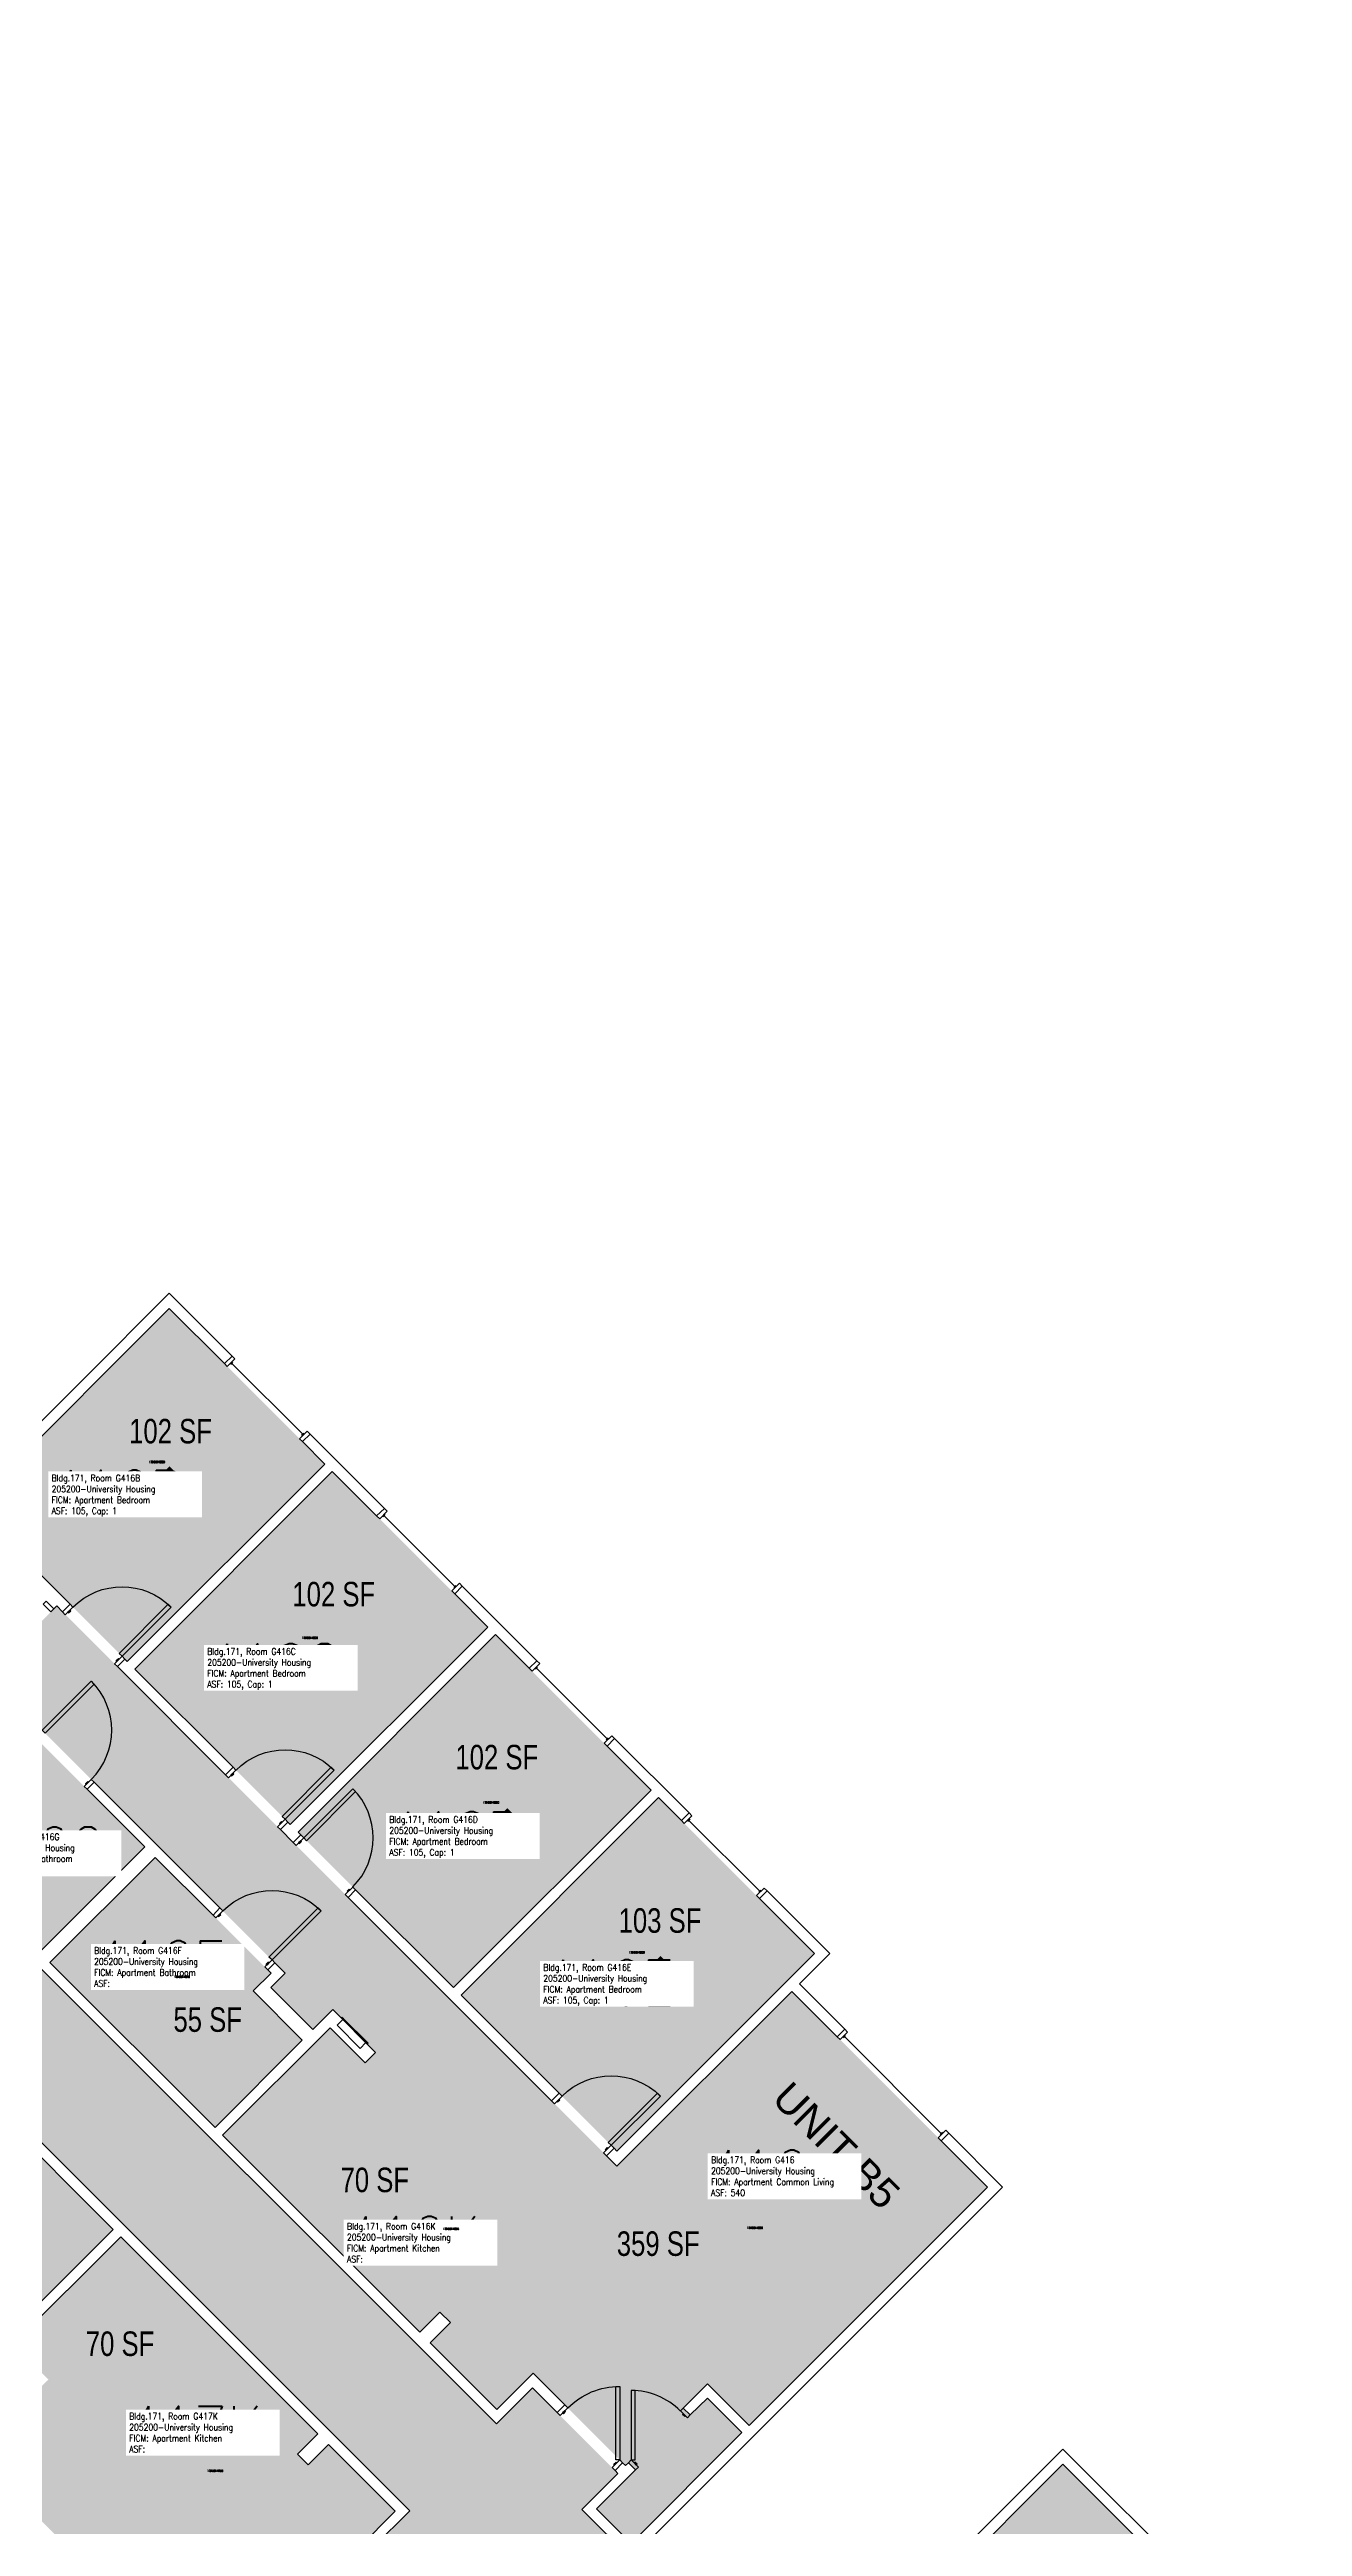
# Model space of a CAD drawing. Header units: inches. Extents: x 1062 to 4030, y -1482 to 1605.
# Drawn here: x 3317 to 3930, y 63 to 1275 of the extents above; entities that cross this region are included whole.
import ezdxf
from ezdxf.enums import TextEntityAlignment as Align

# ---------------------------------------------------------------- set-up
doc = ezdxf.new("R2010")
doc.units = ezdxf.units.IN
doc.header["$LTSCALE"] = 192
doc.header["$MEASUREMENT"] = 0
for name, color, linetype in [('A-AREA-IDEN', 1, 'Continuous'), ('A-DOOR', 2, 'Continuous'), ('A-GLAZ', 1, 'Continuous'), ('A-IDEN-RNUM', 7, 'Continuous'), ('A-IDEN-SNUM', 4, 'Continuous'), ('A-IDEN-VNUM', 4, 'Continuous'), ('A-WALL', 5, 'Continuous'), ('AREA-TEXT', 3, 'Continuous'), ('E-POWER', 2, 'Continuous'), ('Rooms-Category-Color', 7, 'Continuous'), ('Rooms-College-Color', 7, 'Continuous'), ('Rooms-Department-Color', 7, 'Continuous'), ('Rooms-Division-Color', 7, 'Continuous'), ('Rooms-Information', 7, 'Continuous')]:
    doc.layers.add(name, color=color, linetype=linetype)
doc.styles.add('AREA', font='arial.ttf', dxfattribs={"width": 0.75, "height": 12})
doc.styles.add('Dimstyle', font='arial.ttf')
doc.styles.add('ROOMSNUMBER', font='txt.shx', dxfattribs={"height": 0.03})
doc.styles.add('ROOMVNUMBER', font='simplex.shx', dxfattribs={"width": 0.85})
doc.styles.get("Standard").update_dxf_attribs({"font": 'arial.ttf'})

msp = doc.modelspace()

# ---------------------------------------------------------------- hatches: boundary and pattern name
at = {"layer": 'Rooms-Category-Color', "true_color": 0xadadad}
msp.add_hatch(color=253, dxfattribs=at).paths.add_polyline_path([(2330.9, 1232.9), (2373.3, 1275.4), (2633.6, 1015.1), (2651.2, 1032.8), (2709.5, 974.6), (2691.8, 956.9), (2821.9, 826.8), (2839.6, 844.5), (2897.8, 786.2), (2880.1, 768.6), (3535.9, 112.8), (3553.6, 130.5), (3595.4, 88.6), (3577.7, 71), (3700.5, -51.8), (3658, -94.2), (3535.3, 28.5), (3517.6, 10.9), (3475.8, 52.7), (3493.5, 70.3), (2837.7, 726.1), (2820, 708.5), (2761.8, 766.7), (2779.5, 784.4), (2649.3, 914.5), (2631.7, 896.8), (2573.5, 955), (2591.1, 972.7)])
at = {"layer": 'Rooms-Category-Color', "true_color": 0x728ef3}
for points in [[(3355.2, 486.1), (3279.1, 562.3), (3375.8, 658.9), (3451.9, 582.8)], [(3435, 406.3), (3358.9, 482.4), (3455.6, 579.1), (3531.7, 503)], [(3503.5, 152.6), (3536.2, 119.9), (3553.9, 137.6), (3599.1, 92.4), (3600.5, 93.8), (3604, 90.3), (3584.9, 71.2), (3601.8, 54.3), (3656.1, 108.6), (3639.2, 125.5), (3630.8, 117.2), (3627.4, 120.6), (3639.2, 132.4), (3659.6, 112), (3776.3, 228.8), (3680.5, 324.6), (3594.9, 239), (3320.7, 513.3), (3279.7, 472.3), (3300.3, 451.7), (3307.3, 458.7), (3432.5, 333.5), (3425.5, 326.5), (3446.1, 305.9), (3455.9, 315.7), (3476.8, 294.7), (3471.7, 289.6), (3551, 210.3), (3508.3, 167.6), (3513.4, 162.5)], [(3514.9, 326.5), (3438.8, 402.6), (3535.5, 499.3), (3611.6, 423.2)], [(3312.3, 343.8), (3231.8, 424.4), (3274.5, 467.1), (3298.6, 443.1), (3307.3, 451.9), (3363.8, 395.4)], [(3691.6, 343.1), (3615.3, 419.5), (3518.6, 322.8), (3594.9, 246.4)], [(3398.2, 258), (3317.4, 338.7), (3368.9, 390.2), (3425.6, 333.5), (3416.9, 324.8), (3440.9, 300.7)], [(3453.7, 102.7), (3486.3, 70.1), (3468.7, 52.4), (3513.9, 7.1), (3512.5, 5.7), (3515.9, 2.3), (3535, 21.4), (3552, 4.4), (3497.7, -49.8), (3480.8, -32.9), (3489.1, -24.6), (3485.6, -21.1), (3473.9, -32.9), (3494.3, -53.3), (3377.5, -170), (3281.7, -74.2), (3367.3, 11.3), (3093, 285.6), (3134, 326.6), (3154.6, 306), (3147.5, 298.9), (3272.7, 173.7), (3279.8, 180.8), (3300.4, 160.2), (3290.6, 150.4), (3311.5, 129.5), (3316.7, 134.6), (3396, 55.3), (3438.6, 98), (3443.8, 92.9)], [(3498.4, 157.7), (3401.9, 254.2), (3454.5, 306.8), (3551, 210.3)], [(3348.3, 208.1), (3267.6, 288.9), (3216, 237.3), (3272.7, 180.6), (3281.5, 189.4), (3305.5, 165.3)], [(3448.5, 107.9), (3352, 204.4), (3299.4, 151.8), (3396, 55.3)], [(3813.2, 93.1), (3745.6, 25.5), (3833.6, -62.6), (3862.8, -91.8), (3930.5, -24.2)]]:
    msp.add_hatch(color=171, dxfattribs=at).paths.add_polyline_path(points)
at = {"layer": 'Rooms-College-Color', "true_color": 0xadadad}
for points in [[(2330.9, 1232.9), (2373.3, 1275.4), (2633.6, 1015.1), (2651.2, 1032.8), (2709.5, 974.6), (2691.8, 956.9), (2821.9, 826.8), (2839.6, 844.5), (2897.8, 786.2), (2880.1, 768.6), (3535.9, 112.8), (3553.6, 130.5), (3595.4, 88.6), (3577.7, 71), (3700.5, -51.8), (3658, -94.2), (3535.3, 28.5), (3517.6, 10.9), (3475.8, 52.7), (3493.5, 70.3), (2837.7, 726.1), (2820, 708.5), (2761.8, 766.7), (2779.5, 784.4), (2649.3, 914.5), (2631.7, 896.8), (2573.5, 955), (2591.1, 972.7)], [(3355.2, 486.1), (3279.1, 562.3), (3375.8, 658.9), (3451.9, 582.8)], [(3435, 406.3), (3358.9, 482.4), (3455.6, 579.1), (3531.7, 503)], [(3503.5, 152.6), (3536.2, 119.9), (3553.9, 137.6), (3599.1, 92.4), (3600.5, 93.8), (3604, 90.3), (3584.9, 71.2), (3601.8, 54.3), (3656.1, 108.6), (3639.2, 125.5), (3630.8, 117.2), (3627.4, 120.6), (3639.2, 132.4), (3659.6, 112), (3776.3, 228.8), (3680.5, 324.6), (3594.9, 239), (3320.7, 513.3), (3279.7, 472.3), (3300.3, 451.7), (3307.3, 458.7), (3432.5, 333.5), (3425.5, 326.5), (3446.1, 305.9), (3455.9, 315.7), (3476.8, 294.7), (3471.7, 289.6), (3551, 210.3), (3508.3, 167.6), (3513.4, 162.5)], [(3514.9, 326.5), (3438.8, 402.6), (3535.5, 499.3), (3611.6, 423.2)], [(3312.3, 343.8), (3231.8, 424.4), (3274.5, 467.1), (3298.6, 443.1), (3307.3, 451.9), (3363.8, 395.4)], [(3691.6, 343.1), (3615.3, 419.5), (3518.6, 322.8), (3594.9, 246.4)], [(3398.2, 258), (3317.4, 338.7), (3368.9, 390.2), (3425.6, 333.5), (3416.9, 324.8), (3440.9, 300.7)], [(3453.7, 102.7), (3486.3, 70.1), (3468.7, 52.4), (3513.9, 7.1), (3512.5, 5.7), (3515.9, 2.3), (3535, 21.4), (3552, 4.4), (3497.7, -49.8), (3480.8, -32.9), (3489.1, -24.6), (3485.6, -21.1), (3473.9, -32.9), (3494.3, -53.3), (3377.5, -170), (3281.7, -74.2), (3367.3, 11.3), (3093, 285.6), (3134, 326.6), (3154.6, 306), (3147.5, 298.9), (3272.7, 173.7), (3279.8, 180.8), (3300.4, 160.2), (3290.6, 150.4), (3311.5, 129.5), (3316.7, 134.6), (3396, 55.3), (3438.6, 98), (3443.8, 92.9)], [(3498.4, 157.7), (3401.9, 254.2), (3454.5, 306.8), (3551, 210.3)], [(3348.3, 208.1), (3267.6, 288.9), (3216, 237.3), (3272.7, 180.6), (3281.5, 189.4), (3305.5, 165.3)], [(3448.5, 107.9), (3352, 204.4), (3299.4, 151.8), (3396, 55.3)], [(3813.2, 93.1), (3745.6, 25.5), (3833.6, -62.6), (3862.8, -91.8), (3930.5, -24.2)]]:
    msp.add_hatch(color=253, dxfattribs=at).paths.add_polyline_path(points)
at = {"layer": 'Rooms-Department-Color', "true_color": 0xacacac}
msp.add_hatch(color=253, dxfattribs=at).paths.add_polyline_path([(2330.9, 1232.9), (2373.3, 1275.4), (2633.6, 1015.1), (2651.2, 1032.8), (2709.5, 974.6), (2691.8, 956.9), (2821.9, 826.8), (2839.6, 844.5), (2897.8, 786.2), (2880.1, 768.6), (3535.9, 112.8), (3553.6, 130.5), (3595.4, 88.6), (3577.7, 71), (3700.5, -51.8), (3658, -94.2), (3535.3, 28.5), (3517.6, 10.9), (3475.8, 52.7), (3493.5, 70.3), (2837.7, 726.1), (2820, 708.5), (2761.8, 766.7), (2779.5, 784.4), (2649.3, 914.5), (2631.7, 896.8), (2573.5, 955), (2591.1, 972.7)])
at = {"layer": 'Rooms-Department-Color', "true_color": 0x604aed}
for points in [[(3355.2, 486.1), (3279.1, 562.3), (3375.8, 658.9), (3451.9, 582.8)], [(3435, 406.3), (3358.9, 482.4), (3455.6, 579.1), (3531.7, 503)], [(3503.5, 152.6), (3536.2, 119.9), (3553.9, 137.6), (3599.1, 92.4), (3600.5, 93.8), (3604, 90.3), (3584.9, 71.2), (3601.8, 54.3), (3656.1, 108.6), (3639.2, 125.5), (3630.8, 117.2), (3627.4, 120.6), (3639.2, 132.4), (3659.6, 112), (3776.3, 228.8), (3680.5, 324.6), (3594.9, 239), (3320.7, 513.3), (3279.7, 472.3), (3300.3, 451.7), (3307.3, 458.7), (3432.5, 333.5), (3425.5, 326.5), (3446.1, 305.9), (3455.9, 315.7), (3476.8, 294.7), (3471.7, 289.6), (3551, 210.3), (3508.3, 167.6), (3513.4, 162.5)], [(3514.9, 326.5), (3438.8, 402.6), (3535.5, 499.3), (3611.6, 423.2)], [(3312.3, 343.8), (3231.8, 424.4), (3274.5, 467.1), (3298.6, 443.1), (3307.3, 451.9), (3363.8, 395.4)], [(3691.6, 343.1), (3615.3, 419.5), (3518.6, 322.8), (3594.9, 246.4)], [(3398.2, 258), (3317.4, 338.7), (3368.9, 390.2), (3425.6, 333.5), (3416.9, 324.8), (3440.9, 300.7)], [(3453.7, 102.7), (3486.3, 70.1), (3468.7, 52.4), (3513.9, 7.1), (3512.5, 5.7), (3515.9, 2.3), (3535, 21.4), (3552, 4.4), (3497.7, -49.8), (3480.8, -32.9), (3489.1, -24.6), (3485.6, -21.1), (3473.9, -32.9), (3494.3, -53.3), (3377.5, -170), (3281.7, -74.2), (3367.3, 11.3), (3093, 285.6), (3134, 326.6), (3154.6, 306), (3147.5, 298.9), (3272.7, 173.7), (3279.8, 180.8), (3300.4, 160.2), (3290.6, 150.4), (3311.5, 129.5), (3316.7, 134.6), (3396, 55.3), (3438.6, 98), (3443.8, 92.9)], [(3498.4, 157.7), (3401.9, 254.2), (3454.5, 306.8), (3551, 210.3)], [(3348.3, 208.1), (3267.6, 288.9), (3216, 237.3), (3272.7, 180.6), (3281.5, 189.4), (3305.5, 165.3)], [(3448.5, 107.9), (3352, 204.4), (3299.4, 151.8), (3396, 55.3)], [(3813.2, 93.1), (3745.6, 25.5), (3833.6, -62.6), (3862.8, -91.8), (3930.5, -24.2)]]:
    msp.add_hatch(color=173, dxfattribs=at).paths.add_polyline_path(points)
at = {"layer": 'Rooms-Division-Color', "true_color": 0xadadad}
msp.add_hatch(color=253, dxfattribs=at).paths.add_polyline_path([(2330.9, 1232.9), (2373.3, 1275.4), (2633.6, 1015.1), (2651.2, 1032.8), (2709.5, 974.6), (2691.8, 956.9), (2821.9, 826.8), (2839.6, 844.5), (2897.8, 786.2), (2880.1, 768.6), (3535.9, 112.8), (3553.6, 130.5), (3595.4, 88.6), (3577.7, 71), (3700.5, -51.8), (3658, -94.2), (3535.3, 28.5), (3517.6, 10.9), (3475.8, 52.7), (3493.5, 70.3), (2837.7, 726.1), (2820, 708.5), (2761.8, 766.7), (2779.5, 784.4), (2649.3, 914.5), (2631.7, 896.8), (2573.5, 955), (2591.1, 972.7)])
at = {"layer": 'Rooms-Division-Color', "true_color": 0x604aed}
for points in [[(3355.2, 486.1), (3279.1, 562.3), (3375.8, 658.9), (3451.9, 582.8)], [(3435, 406.3), (3358.9, 482.4), (3455.6, 579.1), (3531.7, 503)], [(3503.5, 152.6), (3536.2, 119.9), (3553.9, 137.6), (3599.1, 92.4), (3600.5, 93.8), (3604, 90.3), (3584.9, 71.2), (3601.8, 54.3), (3656.1, 108.6), (3639.2, 125.5), (3630.8, 117.2), (3627.4, 120.6), (3639.2, 132.4), (3659.6, 112), (3776.3, 228.8), (3680.5, 324.6), (3594.9, 239), (3320.7, 513.3), (3279.7, 472.3), (3300.3, 451.7), (3307.3, 458.7), (3432.5, 333.5), (3425.5, 326.5), (3446.1, 305.9), (3455.9, 315.7), (3476.8, 294.7), (3471.7, 289.6), (3551, 210.3), (3508.3, 167.6), (3513.4, 162.5)], [(3514.9, 326.5), (3438.8, 402.6), (3535.5, 499.3), (3611.6, 423.2)], [(3312.3, 343.8), (3231.8, 424.4), (3274.5, 467.1), (3298.6, 443.1), (3307.3, 451.9), (3363.8, 395.4)], [(3691.6, 343.1), (3615.3, 419.5), (3518.6, 322.8), (3594.9, 246.4)], [(3398.2, 258), (3317.4, 338.7), (3368.9, 390.2), (3425.6, 333.5), (3416.9, 324.8), (3440.9, 300.7)], [(3453.7, 102.7), (3486.3, 70.1), (3468.7, 52.4), (3513.9, 7.1), (3512.5, 5.7), (3515.9, 2.3), (3535, 21.4), (3552, 4.4), (3497.7, -49.8), (3480.8, -32.9), (3489.1, -24.6), (3485.6, -21.1), (3473.9, -32.9), (3494.3, -53.3), (3377.5, -170), (3281.7, -74.2), (3367.3, 11.3), (3093, 285.6), (3134, 326.6), (3154.6, 306), (3147.5, 298.9), (3272.7, 173.7), (3279.8, 180.8), (3300.4, 160.2), (3290.6, 150.4), (3311.5, 129.5), (3316.7, 134.6), (3396, 55.3), (3438.6, 98), (3443.8, 92.9)], [(3498.4, 157.7), (3401.9, 254.2), (3454.5, 306.8), (3551, 210.3)], [(3348.3, 208.1), (3267.6, 288.9), (3216, 237.3), (3272.7, 180.6), (3281.5, 189.4), (3305.5, 165.3)], [(3448.5, 107.9), (3352, 204.4), (3299.4, 151.8), (3396, 55.3)], [(3813.2, 93.1), (3745.6, 25.5), (3833.6, -62.6), (3862.8, -91.8), (3930.5, -24.2)]]:
    msp.add_hatch(color=173, dxfattribs=at).paths.add_polyline_path(points)

# ---------------------------------------------------------------- linework, layer by layer
at = {"layer": 'A-DOOR'}
for points in [[(3317.8, 510.5), (3319.3, 511.9), (3315.5, 515.6), (3314.1, 514.2)], [(3324.9, 509), (3323.5, 510.5), (3327.2, 514.2), (3328.6, 512.8)], [(3326.2, 510.3), (3326.5, 509.9), (3327.6, 511), (3327.2, 511.3)], [(3352.7, 488.7), (3351.3, 490.1), (3375.3, 514.2), (3376.7, 512.8)], [(3349, 485), (3350.4, 483.6), (3354.1, 487.3), (3352.7, 488.7)], [(3350.2, 486.2), (3349.8, 486.6), (3350.9, 487.6), (3351.3, 487.3)], [(3313.6, 452.5), (3315, 451.1), (3339.1, 475.1), (3337.6, 476.5)], [(3334.2, 425), (3335.6, 423.6), (3339.1, 427), (3337.6, 428.4)], [(3335.2, 426), (3334.8, 426.3), (3335.9, 427.4), (3336.2, 427)], [(3404.7, 429.2), (3403.3, 430.6), (3407, 434.4), (3408.4, 432.9)], [(3406, 430.5), (3406.3, 430.1), (3407.4, 431.2), (3407, 431.5)], [(3432.5, 408.9), (3431.1, 410.3), (3455.1, 434.4), (3456.5, 432.9)], [(3441.6, 399.8), (3443, 398.4), (3467, 422.4), (3465.6, 423.8)], [(3428.8, 405.2), (3430.2, 403.8), (3433.9, 407.5), (3432.5, 408.9)], [(3430, 406.4), (3429.7, 406.8), (3430.7, 407.8), (3431.1, 407.5)], [(3437.9, 396.1), (3436.5, 397.5), (3440.2, 401.2), (3441.6, 399.8)], [(3439.1, 397.3), (3439.5, 397), (3440.5, 398), (3440.2, 398.4)], [(3398.6, 360.6), (3397.2, 362), (3400.6, 365.5), (3402, 364.1)], [(3426.1, 340), (3424.6, 341.4), (3448.7, 365.5), (3450.1, 364.1)], [(3461.9, 372), (3463.3, 370.6), (3467, 374.3), (3465.6, 375.7)], [(3463.2, 373.3), (3462.8, 373.6), (3463.9, 374.7), (3464.2, 374.3)], [(3399.5, 361.6), (3399.9, 361.2), (3401, 362.3), (3400.6, 362.6)], [(3422.6, 336.6), (3424, 335.2), (3427.5, 338.6), (3426.1, 340)], [(3423.6, 337.5), (3423.2, 337.9), (3424.3, 339), (3424.6, 338.6)], [(3564.4, 269.6), (3562.9, 271), (3566.7, 274.7), (3568.1, 273.3)], [(3565.6, 270.8), (3565.9, 270.5), (3567, 271.5), (3566.7, 271.9)], [(3592.1, 249.3), (3590.7, 250.7), (3614.7, 274.7), (3616.2, 273.3)], [(3588.4, 245.6), (3589.8, 244.1), (3593.5, 247.9), (3592.1, 249.3)], [(3589.6, 246.8), (3589.3, 247.1), (3590.3, 248.2), (3590.7, 247.9)], [(3567.1, 116.9), (3565.7, 118.4), (3569.4, 122.1), (3570.8, 120.7)], [(3596.3, 95.2), (3594.3, 95.2), (3594.3, 131.2), (3596.3, 131.2)], [(3601.9, 95.2), (3603.9, 95.2), (3603.9, 129.2), (3601.9, 129.2)], [(3568.3, 118.2), (3568.7, 117.8), (3569.8, 118.9), (3569.4, 119.2)], [(3629.4, 115.8), (3630.8, 117.2), (3627.4, 120.6), (3626, 119.2)], [(3628.5, 116.8), (3628.1, 116.4), (3627, 117.5), (3627.4, 117.8)], [(3592.6, 91.5), (3594, 90.1), (3597.7, 93.8), (3596.3, 95.2)], [(3593.8, 92.7), (3593.4, 93.1), (3594.5, 94.1), (3594.9, 93.8)], [(3605.4, 91.7), (3604, 90.3), (3600.5, 93.8), (3601.9, 95.2)], [(3604.4, 92.7), (3604.8, 93.1), (3603.7, 94.1), (3603.4, 93.8)]]:
    msp.add_lwpolyline(points, close=True, dxfattribs=at)
at = {"layer": 'A-DOOR', "extrusion": (0, 0, -1)}
for centre, radius, end in [((-3352.7, 488.7), 34, 135), ((-3432.5, 408.9), 34, 135), ((-3426.1, 340), 34, 135), ((-3592.1, 249.3), 34, 135), ((-3596.3, 95.2), 36, 90)]:
    msp.add_arc(centre, radius, 45, end, dxfattribs=at)
at = {"layer": 'A-DOOR'}
for centre, start, end in [((3313.6, 452.5), 315, 45), ((3441.6, 399.8), 315, 45), ((3601.9, 95.2), 45, 90)]:
    msp.add_arc(centre, 34, start, end, dxfattribs=at)
at = {"layer": 'A-GLAZ'}
for p, q in [((3405.9, 631.5), (3406.9, 632.6)), ((3441.1, 597.4), (3406.4, 632.1)), ((3440.5, 596.9), (3441.6, 598)), ((3480.4, 557), (3481.5, 558.1)), ((3515.6, 522.9), (3481, 557.5)), ((3515.1, 522.3), (3516.1, 523.4)), ((3555, 482.4), (3556.1, 483.5)), ((3590.2, 448.3), (3555.6, 482.9)), ((3589.7, 447.7), (3590.7, 448.8)), ((3629.6, 407.8), (3630.7, 408.9)), ((3664.8, 373.7), (3630.1, 408.3)), ((3664.3, 373.2), (3665.3, 374.2)), ((3705.8, 301.9), (3706.8, 303)), ((3753.7, 255.1), (3706.3, 302.5)), ((3753.2, 254.6), (3754.2, 255.6))]:
    msp.add_line(p, q, dxfattribs=at)
for points in [[(3407.9, 634.3), (3406.5, 635.7), (3402.8, 632), (3404.2, 630.6)], [(3443.3, 598.9), (3444.7, 597.5), (3441, 593.8), (3439.6, 595.2)], [(3482.5, 559.7), (3481.1, 561.1), (3477.3, 557.4), (3478.8, 556)], [(3517.8, 524.4), (3519.2, 523), (3515.5, 519.2), (3514.1, 520.7)], [(3557.1, 485.1), (3555.7, 486.5), (3551.9, 482.8), (3553.4, 481.4)], [(3592.4, 449.8), (3593.8, 448.4), (3590.1, 444.6), (3588.7, 446.1)], [(3631.6, 410.5), (3630.2, 412), (3626.5, 408.3), (3627.9, 406.8)], [(3667, 375.2), (3668.4, 373.8), (3664.7, 370.1), (3663.3, 371.5)], [(3707.8, 304.7), (3706.4, 306.1), (3702.7, 302.4), (3704.1, 301)], [(3755.9, 256.6), (3757.3, 255.2), (3753.6, 251.5), (3752.2, 252.9)]]:
    msp.add_lwpolyline(points, close=True, dxfattribs=at)
at = {"layer": 'A-WALL'}
for p, q in [((3375.8, 666.4), (3275.4, 566)), ((3279.1, 562.2), (3375.8, 658.9)), ((3406.5, 635.7), (3375.8, 666.4)), ((3375.8, 658.9), (3402.8, 632)), ((3402.8, 632), (3406.5, 635.7)), ((3444.7, 597.5), (3441, 593.8)), ((3481.1, 561.1), (3444.7, 597.5)), ((3451.9, 582.8), (3355.2, 486.1)), ((3441, 593.8), (3451.9, 582.8)), ((3358.9, 482.4), (3455.6, 579.1)), ((3455.6, 579.1), (3477.3, 557.4)), ((3327.2, 514.2), (3279.1, 562.2)), ((3477.3, 557.4), (3481.1, 561.1)), ((3519.2, 523), (3515.5, 519.2)), ((3555.7, 486.5), (3519.2, 523)), ((3315.5, 515.6), (3319.3, 511.9)), ((3319.3, 511.9), (3320.7, 513.3)), ((3320.7, 513.3), (3323.5, 510.5)), ((3323.5, 510.5), (3327.2, 514.2)), ((3515.5, 519.2), (3531.7, 503)), ((3531.7, 503), (3435, 406.3)), ((3438.8, 402.6), (3535.5, 499.3)), ((3535.5, 499.3), (3551.9, 482.8)), ((3354.1, 487.3), (3350.4, 483.6)), ((3355.2, 486.1), (3354.1, 487.3)), ((3551.9, 482.8), (3555.7, 486.5)), ((3350.4, 483.6), (3403.3, 430.6)), ((3407, 434.4), (3358.9, 482.4)), ((3593.8, 448.4), (3590.1, 444.6)), ((3590.1, 444.6), (3611.6, 423.2)), ((3630.2, 412), (3593.8, 448.4)), ((3339.1, 427), (3335.6, 423.6)), ((3400.6, 365.5), (3339.1, 427)), ((3403.3, 430.6), (3407, 434.4)), ((3227.6, 421.1), (3535.9, 112.8)), ((3335.6, 423.6), (3363.8, 395.4)), ((3611.6, 423.2), (3514.9, 326.5)), ((3518.6, 322.8), (3615.3, 419.5)), ((3615.3, 419.5), (3626.5, 408.3)), ((3433.9, 407.5), (3430.2, 403.8)), ((3430.2, 403.8), (3436.5, 397.5)), ((3435, 406.3), (3433.9, 407.5)), ((3436.5, 397.5), (3440.2, 401.2)), ((3440.2, 401.2), (3438.8, 402.6)), ((3626.5, 408.3), (3630.2, 412)), ((3363.8, 395.4), (3312.3, 343.8)), ((3317.4, 338.7), (3368.9, 390.2)), ((3368.9, 390.2), (3397.2, 362)), ((3185.2, 378.7), (3493.5, 70.3)), ((3397.2, 362), (3400.6, 365.5)), ((3467, 374.3), (3463.3, 370.6)), ((3463.3, 370.6), (3562.9, 271)), ((3514.9, 326.5), (3467, 374.3)), ((3668.4, 373.8), (3664.7, 370.1)), ((3664.7, 370.1), (3691.6, 343.1)), ((3699.1, 343.1), (3668.4, 373.8)), ((3691.6, 343.1), (3594.9, 246.4)), ((3684.2, 328.3), (3699.1, 343.1)), ((3398.2, 258), (3317.4, 338.7)), ((3425.6, 333.5), (3416.9, 324.8)), ((3427.5, 338.6), (3424, 335.2)), ((3424, 335.2), (3425.6, 333.5)), ((3425.5, 326.5), (3432.5, 333.5)), ((3432.5, 333.5), (3427.5, 338.6)), ((3706.4, 306.1), (3684.2, 328.3)), ((3416.9, 324.8), (3440.9, 300.7)), ((3446.1, 305.9), (3425.5, 326.5)), ((3455.9, 315.7), (3446.1, 305.9)), ((3476.8, 294.7), (3455.9, 315.7)), ((3566.7, 274.7), (3518.6, 322.8)), ((3594.9, 239), (3680.5, 324.6)), ((3680.5, 324.6), (3702.7, 302.4)), ((3401.9, 254.2), (3454.5, 306.8)), ((3454.5, 306.8), (3471.7, 289.6)), ((3702.7, 302.4), (3706.4, 306.1)), ((3440.9, 300.7), (3398.2, 258)), ((3471.7, 289.6), (3476.8, 294.7)), ((3348.3, 208.1), (3267.6, 288.9)), ((3562.9, 271), (3566.7, 274.7)), ((3757.3, 255.2), (3753.6, 251.5)), ((3783.7, 228.8), (3757.3, 255.2)), ((3498.4, 157.7), (3401.9, 254.2)), ((3593.5, 247.9), (3589.8, 244.1)), ((3589.8, 244.1), (3594.9, 239)), ((3594.9, 246.4), (3593.5, 247.9)), ((3753.6, 251.5), (3776.3, 228.8)), ((3601.8, 46.9), (3783.7, 228.8)), ((3776.3, 228.8), (3659.6, 112)), ((3305.5, 165.3), (3348.3, 208.1)), ((3352, 204.4), (3299.4, 151.8)), ((3448.5, 107.9), (3352, 204.4)), ((3508.3, 167.6), (3498.4, 157.7)), ((3503.5, 152.6), (3513.4, 162.5)), ((3513.4, 162.5), (3508.3, 167.6)), ((3536.2, 119.9), (3503.5, 152.6)), ((3553.9, 137.6), (3536.2, 119.9)), ((3569.4, 122.1), (3553.9, 137.6)), ((3535.9, 112.8), (3553.6, 130.5)), ((3553.6, 130.5), (3565.7, 118.4)), ((3565.7, 118.4), (3569.4, 122.1)), ((3639.2, 132.4), (3627.4, 120.6)), ((3630.8, 117.2), (3639.2, 125.5)), ((3659.6, 112), (3639.2, 132.4)), ((3639.2, 125.5), (3656.1, 108.6)), ((3627.4, 120.6), (3630.8, 117.2)), ((3438.6, 98), (3448.5, 107.9)), ((3443.8, 92.8), (3438.6, 98)), ((3453.7, 102.7), (3443.8, 92.8)), ((3486.3, 70.1), (3453.7, 102.7)), ((3656.1, 108.6), (3601.8, 54.3)), ((3680.7, -32), (3813.2, 100.5)), ((3813.2, 100.5), (3876.6, 37.1)), ((3595.4, 88.6), (3577.7, 71)), ((3584.9, 71.2), (3604, 90.3)), ((3597.7, 93.8), (3594, 90.1)), ((3594, 90.1), (3595.4, 88.6)), ((3599.1, 92.4), (3597.7, 93.8)), ((3600.5, 93.8), (3599.1, 92.4)), ((3604, 90.3), (3600.5, 93.8)), ((3813.2, 93.1), (3745.6, 25.5)), ((3872.9, 33.4), (3813.2, 93.1)), ((3468.7, 52.4), (3486.3, 70.1)), ((3493.5, 70.3), (3475.8, 52.7)), ((3577.7, 71), (3601.8, 46.9)), ((3601.8, 54.3), (3584.9, 71.2))]:
    msp.add_line(p, q, dxfattribs=at)
at = {"layer": 'E-POWER'}
for points in [[(3460.7, 310.8), (3472, 299.5), (3469.2, 296.7), (3457.9, 308)], [(3472, 299.5), (3472.7, 298.8), (3472.8, 298.9), (3472.9, 299), (3473.1, 299.2), (3461, 311.2), (3460.3, 311.9), (3460, 311.6)]]:
    msp.add_lwpolyline(points, close=True, dxfattribs=at)

# ---------------------------------------------------------------- texts
at = {"layer": 'A-AREA-IDEN'}
msp.add_text('UNIT B5', height=14.4, rotation=315, dxfattribs=at).set_placement((3697.3, 244.1), align=Align.CENTER)
at = {"layer": 'A-AREA-IDEN', "char_height": 16, "width": 1, "attachment_point": 1, "rotation": 314.9967, "style": 'Dimstyle'}
for s, insert in [('{\\C1;B}', (3374.6, 582.9)), ('{\\C1;C}', (3451, 498.6)), ('{\\C1;D}', (3539.9, 415.6)), ('{\\C1;E}', (3614.9, 343.2))]:
    msp.add_mtext(s, dxfattribs=dict(at, insert=insert))
at = {"layer": 'A-IDEN-RNUM', "style": 'ROOMSNUMBER', "width": 0.85}
for s, p in [('0416-B0', (3369.8, 583.8)), ('0416-C0', (3444.6, 497.7)), ('0416-D0', (3533.3, 417.1)), ('0416-E0', (3604.7, 343.7)), ('0416-F0', (3382, 331.7)), ('0416-K0', (3513.7, 208.3)), ('0416-00', (3662.4, 208.8)), ('0417-K0', (3398.3, 89.8))]:
    msp.add_text(s, height=1, dxfattribs=at).set_placement(p, align=Align.MIDDLE_CENTER)
at = {"layer": 'A-IDEN-SNUM', "style": 'ROOMSNUMBER', "width": 0.85}
for s, p in [('1710G416B0', (3369.8, 583.8)), ('1710G416C0', (3444.6, 497.7)), ('1710G416D0', (3533.3, 417.1)), ('1710G416E0', (3604.7, 343.7)), ('1710G416F0', (3382, 331.7)), ('1710G416K0', (3513.7, 208.3)), ('1710G41600', (3662.4, 208.8)), ('1710G417K0', (3398.3, 89.8))]:
    msp.add_text(s, height=1, dxfattribs=at).set_placement(p, align=Align.MIDDLE_CENTER)
at = {"layer": 'A-IDEN-VNUM', "style": 'ROOMVNUMBER', "width": 0.85}
for s, p in [('416B', (3350.1, 568.5)), ('416C', (3426.7, 483.6)), ('416D', (3515.3, 401.3)), ('416G', (3311, 393.8)), ('416F', (3370.4, 338.1)), ('416E', (3590.3, 328.8)), ('416', (3663.4, 235.6)), ('416K', (3494.6, 203.2)), ('417K', (3388.1, 110.2))]:
    msp.add_text(s, height=22.5, dxfattribs=at).set_placement(p, align=Align.MIDDLE_CENTER)
at = {"layer": 'AREA-TEXT', "style": 'AREA', "width": 0.75}
for s, p in [('102 SF', (3376.4, 598.9)), ('102 SF', (3456.3, 519.1)), ('102 SF', (3536.1, 439.3)), ('103 SF', (3616, 359.3)), ('55 SF', (3394.6, 310.8)), ('70 SF', (3476.4, 232.3)), ('359 SF', (3615.1, 201.1)), ('70 SF', (3351.7, 152.1))]:
    msp.add_text(s, height=12, dxfattribs=at).set_placement(p, align=Align.MIDDLE_CENTER)

# ---------------------------------------------------------------- next in the draw order: texts
at = {"layer": 'Rooms-Information', "char_height": 3.214, "width": 72, "attachment_point": 7, "style": 'ROOMVNUMBER', "bg_fill": 3, "box_fill_scale": 1.5, "bg_fill_color": 256, "bg_fill_true_color": 13158600, "bg_fill_transparency": 0}
for s, insert in [('Bldg.171, Room G416B^M^J205200-University Housing^M^JFICM: Apartment Bedroom^M^JASF: 105, Cap: 1', (3318.2, 557.2)), ('Bldg.171, Room G416C^M^J205200-University Housing^M^JFICM: Apartment Bedroom^M^JASF: 105, Cap: 1', (3394.4, 472.3)), ('Bldg.171, Room G416G^M^J205200-University Housing^M^JFICM: Apartment Bathroom^M^JASF: ', (3278.7, 382.6)), ('Bldg.171, Room G416D^M^J205200-University Housing^M^JFICM: Apartment Bedroom^M^JASF: 105, Cap: 1', (3483.5, 390)), ('Bldg.171, Room G416F^M^J205200-University Housing^M^JFICM: Apartment Bathroom^M^JASF: ', (3339, 326.9)), ('Bldg.171, Room G416E^M^J205200-University Housing^M^JFICM: Apartment Bedroom^M^JASF: 105, Cap: 1', (3558.9, 317.6)), ('Bldg.171, Room G416^M^J205200-University Housing^M^JFICM: Apartment Common Living^M^JASF: 540', (3641, 224.4)), ('Bldg.171, Room G416K^M^J205200-University Housing^M^JFICM: Apartment Kitchen^M^JASF: ', (3462.8, 191.9)), ('Bldg.171, Room G417K^M^J205200-University Housing^M^JFICM: Apartment Kitchen^M^JASF: ', (3356.2, 98.9))]:
    msp.add_mtext(s, dxfattribs=dict(at, insert=insert))

doc.saveas('drawing.dxf')
